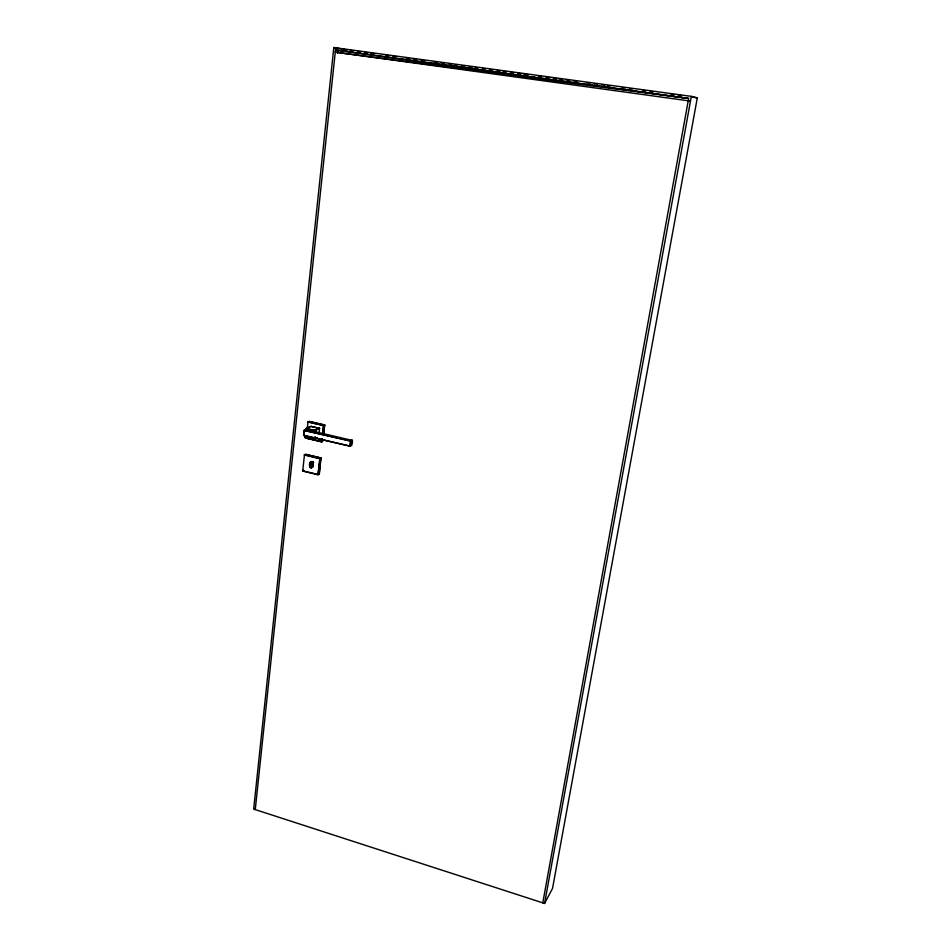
<?xml version="1.0" encoding="UTF-8"?>
<svg xmlns="http://www.w3.org/2000/svg" width="951" height="951" viewBox="0 0 951 951"><rect width="100%" height="100%" fill="white"/><g stroke="black" fill="none" stroke-linecap="round" stroke-linejoin="round"><path stroke-width="1.43" d="M333.801 47.55L253.679 809.099L544.59 903.45L552.531 888.412L697.321 97.858L691.341 96.36L333.801 47.55L347.305 50.011M255.26 809.61L335.489 49.963L688.667 98.369L542.783 902.868M337.664 53.363L337.974 50.415L335.489 49.963M351.561 445.199L349.992 446.138L303.678 435.463L304.047 430.423L350.61 440.907C355.412 436.782 349.005 453.936 352.108 440.194M303.678 435.463L304.237 430.268M305.247 437.662L305.473 435.629L305.247 437.662L313.782 439.635L317.503 437.9M307.304 427.926L308.041 421.828L323.566 425.359L324.612 424.895L323.815 433.953M309.753 466.454C307.827 459.357 315.577 461.532 312.19 467.036C311.619 468.974 307.969 466.24 310.906 465.895L311.678 461.663M310.466 462.65C307.149 467.951 314.412 469.996 312.724 463.173C313.093 461.045 308.909 462.757 311.31 462.234M311.12 462.186C308.932 462.162 313.509 470.757 310.715 465.859M314.008 437.591C313.913 442.084 313.248 437.044 315.221 437.056M319.167 432.955L319.5 428.307L311.001 426.369L306.056 428.544L314.959 430.589L319.5 428.307L314.805 430.363L314.579 432.396L314.805 430.363L306.056 428.544L306.032 430.446L314.579 432.396L316.112 431.671M313.117 465.17L313.378 462.733M321.985 438.815C319.786 443.76 325.931 440.575 319.94 440.8M322.484 434.417L323.566 425.359L322.769 434.429M319.179 473.943L320.915 457.883L319.774 458.644L318.038 474.727L320.059 458.655L304.475 454.768L302.703 471.054L318.038 474.727L319.322 474.026L320.915 457.883L305.533 454.269L304.237 454.935L319.774 458.644L321.093 458.156L305.592 454.447M307.125 437.615L306.067 438.09L321.711 441.93L322.27 438.827M323.839 432.408L324.612 424.895L309.111 421.376L307.803 422.006L323.471 425.608L324.802 425.168L309.158 421.566M350.194 445.995L350.61 440.907L349.992 446.138L303.642 435.296M544.59 903.45L691.341 96.36M312.142 466.798L311.274 467.488M303.773 470.531L302.525 470.793L303.583 470.258M310.074 466.549L311.334 466.798L310.906 465.895M310.264 467.405L311.571 466.941M310.549 467.559L312.38 467.048M310.87 467.666L312.784 466.81M311.488 467.69L312.724 467.096M309.764 466.703L310.918 466.145M309.86 466.953L310.989 466.382M310.157 467.096L311.143 466.608M310.038 467.191L310.989 466.727M312.534 462.887L313.557 462.483M312.724 463.173L313.568 462.768M310.252 462.293L311.571 461.485M312.178 461.544L310.288 462.59L312.225 462.115M311.607 461.984L312.772 461.532M312.118 462.234L313.295 461.901L312.451 462.65M315.494 437.222L313.925 437.805M307.316 437.888L306.067 438.09M307.221 429.638L305.877 430.209L314.781 432.253M307.256 429.911L306.032 430.446L306.258 428.402L311.001 426.369L319.655 428.532M318.276 474.561L302.525 470.793M313.985 439.493L305.093 437.436M321.949 441.763L306.198 438.173M339.662 52.828L688.322 98.452M350.241 50.415L353.19 50.819M357.6 51.425L360.536 51.83M364.946 52.424L367.894 52.828M370.831 53.232L373.779 53.636M385.535 55.241L388.483 55.645M392.894 56.252L395.83 56.644M406.125 58.059L409.073 58.463M413.483 59.057L416.419 59.461M420.841 60.068L423.777 60.472M434.072 61.874L437.008 62.279M441.43 62.885L444.367 63.277M448.777 63.883L451.725 64.288M454.661 64.692L457.597 65.096M462.02 65.69L464.956 66.094M469.366 66.701L472.314 67.105M475.25 67.497L478.187 67.901M482.609 68.508L485.545 68.912M489.955 69.518L492.903 69.91M497.314 70.517L500.25 70.921M503.198 71.325L506.134 71.729M510.544 72.324L513.492 72.728M517.903 73.334L520.839 73.738M523.787 74.13L528.197 74.737M538.492 76.151L541.428 76.544M545.838 77.15L548.786 77.554M553.197 78.16L556.133 78.553M559.081 78.957L562.017 79.361M566.427 79.967L569.376 80.371M573.786 80.966L576.722 81.37M587.017 82.785L589.965 83.177M594.375 83.783L597.311 84.187M601.721 84.794L604.67 85.186M607.606 85.59L610.554 85.994M622.311 87.599L625.259 88.003M629.669 88.609L632.605 89.014M642.9 90.416L645.848 90.821M650.258 91.427L653.194 91.819M670.847 94.232L673.783 94.636M678.206 95.243L681.142 95.647M691.436 97.05L697.321 97.858M337.974 50.415L688.322 98.44M337.748 52.555L335.263 52.127L689.368 100.937L688.251 100.687M310.181 430.577L305.842 429.59L304.047 430.423L350.527 441.121L352.262 440.42L312.95 431.219M312.713 461.675L313.378 462.483"/></g></svg>
